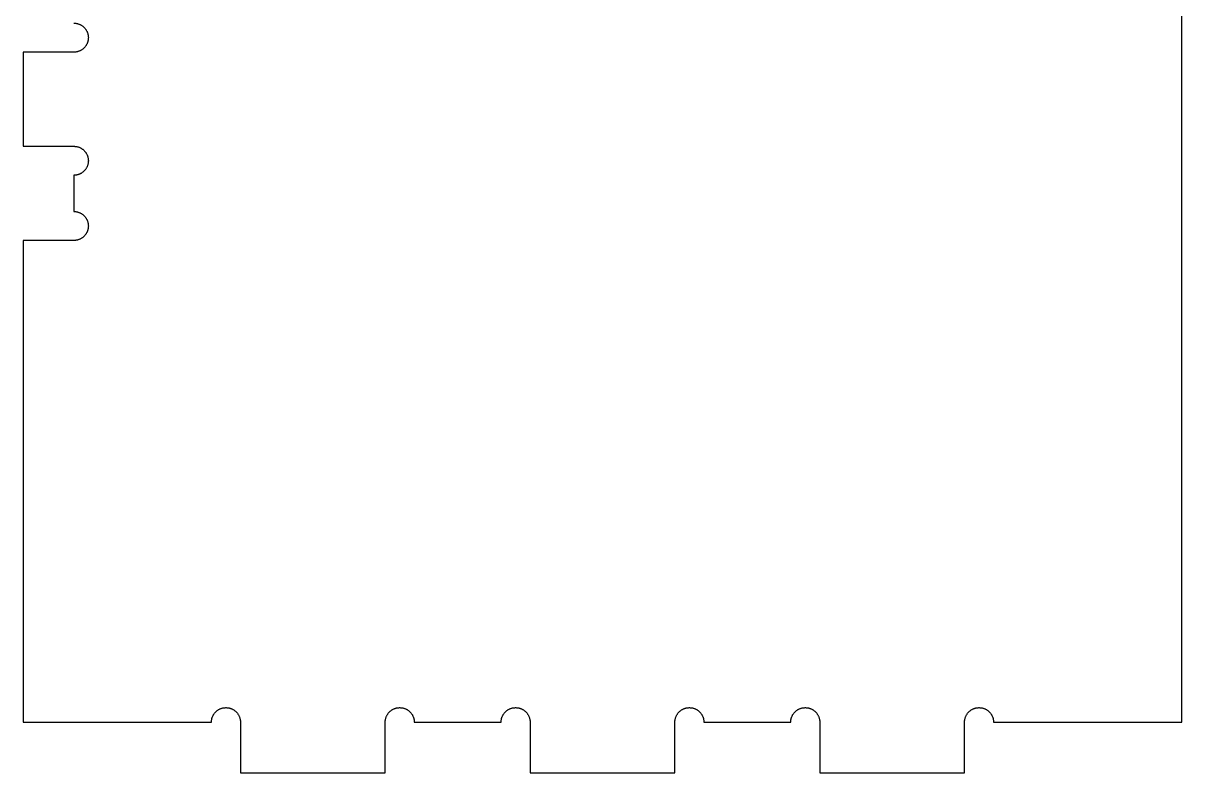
# Model space of a CAD drawing. Header units: millimetres. Extents: x 86 to 152, y 21 to 97.6.
# Drawn here: x 86 to 118, y 21 to 41.7 of the extents above; entities that cross this region are included whole.
import ezdxf

# ---------------------------------------------------------------- set-up
doc = ezdxf.new("R2010")
doc.units = ezdxf.units.MM
doc.layers.add('Default', color=18, linetype='Continuous', true_color=0x000000)

msp = doc.modelspace()

# ---------------------------------------------------------------- linework, layer by layer
at = {"layer": 'Default'}
for p, q in [((118, 22.4), (118, 61)), ((87.4, 41.7), (87.414, 41.7)), ((87.414, 41.7), (87.428, 41.699)), ((87.428, 41.699), (87.441, 41.698)), ((87.441, 41.698), (87.455, 41.696)), ((87.455, 41.696), (87.469, 41.694)), ((87.469, 41.694), (87.482, 41.691)), ((87.482, 41.691), (87.496, 41.688)), ((87.496, 41.688), (87.509, 41.685)), ((87.509, 41.685), (87.522, 41.681)), ((87.522, 41.681), (87.535, 41.676)), ((87.535, 41.676), (87.548, 41.672)), ((87.548, 41.672), (87.561, 41.666)), ((87.561, 41.666), (87.574, 41.66)), ((87.574, 41.66), (87.586, 41.654)), ((87.586, 41.654), (87.598, 41.648)), ((87.598, 41.648), (87.61, 41.641)), ((87.61, 41.641), (87.622, 41.633)), ((87.622, 41.633), (87.633, 41.625)), ((87.633, 41.625), (87.644, 41.617)), ((87.644, 41.617), (87.655, 41.608)), ((87.655, 41.608), (87.665, 41.599)), ((87.665, 41.599), (87.675, 41.59)), ((87.675, 41.59), (87.685, 41.58)), ((87.685, 41.58), (87.695, 41.57)), ((87.695, 41.57), (87.704, 41.56)), ((87.704, 41.56), (87.713, 41.549)), ((87.713, 41.549), (87.721, 41.538)), ((87.721, 41.538), (87.729, 41.527)), ((87.729, 41.527), (87.737, 41.516)), ((87.737, 41.516), (87.744, 41.504)), ((87.744, 41.504), (87.751, 41.492)), ((87.751, 41.492), (87.757, 41.48)), ((87.757, 41.48), (87.763, 41.467)), ((87.763, 41.467), (87.769, 41.455)), ((87.769, 41.455), (87.774, 41.442)), ((87.774, 41.442), (87.779, 41.429)), ((87.779, 41.429), (87.783, 41.416)), ((87.783, 41.416), (87.787, 41.402)), ((87.787, 41.402), (87.79, 41.389)), ((87.79, 41.389), (87.793, 41.375)), ((87.793, 41.375), (87.795, 41.362)), ((87.795, 41.362), (87.797, 41.348)), ((87.797, 41.348), (87.799, 41.334)), ((87.799, 41.334), (87.799, 41.321)), ((87.799, 41.321), (87.8, 41.307)), ((87.8, 41.293), (87.799, 41.279)), ((87.8, 41.307), (87.8, 41.293)), ((87.622, 40.967), (87.61, 40.959)), ((87.633, 40.975), (87.622, 40.967)), ((87.644, 40.983), (87.633, 40.975)), ((87.655, 40.992), (87.644, 40.983)), ((87.665, 41.001), (87.655, 40.992)), ((87.675, 41.01), (87.665, 41.001)), ((87.685, 41.02), (87.675, 41.01)), ((87.695, 41.03), (87.685, 41.02)), ((87.704, 41.04), (87.695, 41.03)), ((87.713, 41.051), (87.704, 41.04)), ((87.721, 41.062), (87.713, 41.051)), ((87.729, 41.073), (87.721, 41.062)), ((87.737, 41.084), (87.729, 41.073)), ((87.744, 41.096), (87.737, 41.084)), ((87.751, 41.108), (87.744, 41.096)), ((87.757, 41.12), (87.751, 41.108)), ((87.763, 41.133), (87.757, 41.12)), ((87.769, 41.145), (87.763, 41.133)), ((87.774, 41.158), (87.769, 41.145)), ((87.779, 41.171), (87.774, 41.158)), ((87.783, 41.184), (87.779, 41.171)), ((87.787, 41.198), (87.783, 41.184)), ((87.79, 41.211), (87.787, 41.198)), ((87.793, 41.225), (87.79, 41.211)), ((87.795, 41.238), (87.793, 41.225)), ((87.797, 41.252), (87.795, 41.238)), ((87.799, 41.266), (87.797, 41.252)), ((87.799, 41.279), (87.799, 41.266)), ((87.4, 40.9), (86, 40.9)), ((86, 40.9), (86, 38.3)), ((87.414, 40.9), (87.4, 40.9)), ((87.428, 40.901), (87.414, 40.9)), ((87.441, 40.902), (87.428, 40.901)), ((87.455, 40.904), (87.441, 40.902)), ((87.469, 40.906), (87.455, 40.904)), ((87.482, 40.909), (87.469, 40.906)), ((87.496, 40.912), (87.482, 40.909)), ((87.509, 40.915), (87.496, 40.912)), ((87.522, 40.919), (87.509, 40.915)), ((87.535, 40.924), (87.522, 40.919)), ((87.548, 40.928), (87.535, 40.924)), ((87.561, 40.934), (87.548, 40.928)), ((87.574, 40.94), (87.561, 40.934)), ((87.586, 40.946), (87.574, 40.94)), ((87.598, 40.952), (87.586, 40.946)), ((87.61, 40.959), (87.598, 40.952)), ((86, 38.3), (87.4, 38.3)), ((87.4, 38.3), (87.414, 38.3)), ((87.414, 38.3), (87.428, 38.299)), ((87.428, 38.299), (87.441, 38.298)), ((87.441, 38.298), (87.455, 38.296)), ((87.455, 38.296), (87.469, 38.294)), ((87.469, 38.294), (87.482, 38.291)), ((87.482, 38.291), (87.496, 38.288)), ((87.496, 38.288), (87.509, 38.285)), ((87.509, 38.285), (87.522, 38.281)), ((87.522, 38.281), (87.535, 38.276)), ((87.535, 38.276), (87.548, 38.272)), ((87.548, 38.272), (87.561, 38.266)), ((87.561, 38.266), (87.574, 38.26)), ((87.574, 38.26), (87.586, 38.254)), ((87.586, 38.254), (87.598, 38.248)), ((87.598, 38.248), (87.61, 38.241)), ((87.61, 38.241), (87.622, 38.233)), ((87.622, 38.233), (87.633, 38.225)), ((87.633, 38.225), (87.644, 38.217)), ((87.644, 38.217), (87.655, 38.208)), ((87.655, 38.208), (87.665, 38.199)), ((87.665, 38.199), (87.675, 38.19)), ((87.675, 38.19), (87.685, 38.18)), ((87.685, 38.18), (87.695, 38.17)), ((87.695, 38.17), (87.704, 38.16)), ((87.704, 38.16), (87.713, 38.149)), ((87.713, 38.149), (87.721, 38.138)), ((87.721, 38.138), (87.729, 38.127)), ((87.729, 38.127), (87.737, 38.116)), ((87.737, 38.116), (87.744, 38.104)), ((87.744, 38.104), (87.751, 38.092)), ((87.751, 38.092), (87.757, 38.08)), ((87.757, 38.08), (87.763, 38.067)), ((87.763, 38.067), (87.769, 38.055)), ((87.769, 38.055), (87.774, 38.042)), ((87.774, 38.042), (87.779, 38.029)), ((87.779, 37.771), (87.774, 37.758)), ((87.779, 38.029), (87.783, 38.016)), ((87.783, 37.784), (87.779, 37.771)), ((87.783, 38.016), (87.787, 38.002)), ((87.787, 37.798), (87.783, 37.784)), ((87.787, 38.002), (87.79, 37.989)), ((87.79, 37.811), (87.787, 37.798)), ((87.79, 37.989), (87.793, 37.975)), ((87.793, 37.825), (87.79, 37.811)), ((87.793, 37.975), (87.795, 37.962)), ((87.795, 37.838), (87.793, 37.825)), ((87.795, 37.962), (87.797, 37.948)), ((87.797, 37.852), (87.795, 37.838)), ((87.797, 37.948), (87.799, 37.934)), ((87.799, 37.866), (87.797, 37.852)), ((87.799, 37.934), (87.799, 37.921)), ((87.799, 37.921), (87.8, 37.907)), ((87.8, 37.893), (87.799, 37.879)), ((87.799, 37.879), (87.799, 37.866)), ((87.8, 37.907), (87.8, 37.893)), ((87.414, 37.5), (87.4, 37.5)), ((87.4, 37.5), (87.4, 36.5)), ((87.428, 37.501), (87.414, 37.5)), ((87.441, 37.502), (87.428, 37.501)), ((87.455, 37.504), (87.441, 37.502)), ((87.469, 37.506), (87.455, 37.504)), ((87.482, 37.509), (87.469, 37.506)), ((87.496, 37.512), (87.482, 37.509)), ((87.509, 37.515), (87.496, 37.512)), ((87.522, 37.519), (87.509, 37.515)), ((87.535, 37.524), (87.522, 37.519)), ((87.548, 37.528), (87.535, 37.524)), ((87.561, 37.534), (87.548, 37.528)), ((87.574, 37.54), (87.561, 37.534)), ((87.586, 37.546), (87.574, 37.54)), ((87.598, 37.552), (87.586, 37.546)), ((87.61, 37.559), (87.598, 37.552)), ((87.622, 37.567), (87.61, 37.559)), ((87.633, 37.575), (87.622, 37.567)), ((87.644, 37.583), (87.633, 37.575)), ((87.655, 37.592), (87.644, 37.583)), ((87.665, 37.601), (87.655, 37.592)), ((87.675, 37.61), (87.665, 37.601)), ((87.685, 37.62), (87.675, 37.61)), ((87.695, 37.63), (87.685, 37.62)), ((87.704, 37.64), (87.695, 37.63)), ((87.713, 37.651), (87.704, 37.64)), ((87.721, 37.662), (87.713, 37.651)), ((87.729, 37.673), (87.721, 37.662)), ((87.737, 37.684), (87.729, 37.673)), ((87.744, 37.696), (87.737, 37.684)), ((87.751, 37.708), (87.744, 37.696)), ((87.757, 37.72), (87.751, 37.708)), ((87.763, 37.733), (87.757, 37.72)), ((87.769, 37.745), (87.763, 37.733)), ((87.774, 37.758), (87.769, 37.745)), ((87.4, 36.5), (87.414, 36.5)), ((87.414, 36.5), (87.428, 36.499)), ((87.428, 36.499), (87.441, 36.498)), ((87.441, 36.498), (87.455, 36.496)), ((87.455, 36.496), (87.469, 36.494)), ((87.469, 36.494), (87.482, 36.491)), ((87.482, 36.491), (87.496, 36.488)), ((87.496, 36.488), (87.509, 36.485)), ((87.509, 36.485), (87.522, 36.481)), ((87.522, 36.481), (87.535, 36.476)), ((87.535, 36.476), (87.548, 36.472)), ((87.548, 36.472), (87.561, 36.466)), ((87.561, 36.466), (87.574, 36.46)), ((87.574, 36.46), (87.586, 36.454)), ((87.586, 36.454), (87.598, 36.448)), ((87.598, 36.448), (87.61, 36.441)), ((87.61, 36.441), (87.622, 36.433)), ((87.622, 36.433), (87.633, 36.425)), ((87.633, 36.425), (87.644, 36.417)), ((87.644, 36.417), (87.655, 36.408)), ((87.655, 36.408), (87.665, 36.399)), ((87.665, 36.399), (87.675, 36.39)), ((87.675, 36.39), (87.685, 36.38)), ((87.685, 36.38), (87.695, 36.37)), ((87.695, 36.37), (87.704, 36.36)), ((87.704, 36.36), (87.713, 36.349)), ((87.713, 36.349), (87.721, 36.338)), ((87.721, 36.338), (87.729, 36.327)), ((87.729, 36.327), (87.737, 36.316)), ((87.737, 36.316), (87.744, 36.304)), ((87.744, 36.304), (87.751, 36.292)), ((87.751, 36.292), (87.757, 36.28)), ((87.757, 36.28), (87.763, 36.267)), ((87.763, 36.267), (87.769, 36.255)), ((87.769, 36.255), (87.774, 36.242)), ((87.774, 36.242), (87.779, 36.229)), ((87.779, 36.229), (87.783, 36.216)), ((87.783, 36.216), (87.787, 36.202)), ((87.787, 36.202), (87.79, 36.189)), ((87.79, 36.189), (87.793, 36.175)), ((87.793, 36.175), (87.795, 36.162)), ((87.795, 36.162), (87.797, 36.148)), ((87.713, 35.851), (87.704, 35.84)), ((87.721, 35.862), (87.713, 35.851)), ((87.729, 35.873), (87.721, 35.862)), ((87.737, 35.884), (87.729, 35.873)), ((87.744, 35.896), (87.737, 35.884)), ((87.751, 35.908), (87.744, 35.896)), ((87.757, 35.92), (87.751, 35.908)), ((87.763, 35.933), (87.757, 35.92)), ((87.769, 35.945), (87.763, 35.933)), ((87.774, 35.958), (87.769, 35.945)), ((87.779, 35.971), (87.774, 35.958)), ((87.783, 35.984), (87.779, 35.971)), ((87.787, 35.998), (87.783, 35.984)), ((87.79, 36.011), (87.787, 35.998)), ((87.793, 36.025), (87.79, 36.011)), ((87.795, 36.038), (87.793, 36.025)), ((87.797, 36.052), (87.795, 36.038)), ((87.797, 36.148), (87.799, 36.134)), ((87.799, 36.066), (87.797, 36.052)), ((87.799, 36.134), (87.799, 36.121)), ((87.799, 36.121), (87.8, 36.107)), ((87.8, 36.093), (87.799, 36.079)), ((87.799, 36.079), (87.799, 36.066)), ((87.8, 36.107), (87.8, 36.093)), ((87.4, 35.7), (86, 35.7)), ((86, 35.7), (86, 22.4)), ((87.414, 35.7), (87.4, 35.7)), ((87.428, 35.701), (87.414, 35.7)), ((87.441, 35.702), (87.428, 35.701)), ((87.455, 35.704), (87.441, 35.702)), ((87.469, 35.706), (87.455, 35.704)), ((87.482, 35.709), (87.469, 35.706)), ((87.496, 35.712), (87.482, 35.709)), ((87.509, 35.715), (87.496, 35.712)), ((87.522, 35.719), (87.509, 35.715)), ((87.535, 35.724), (87.522, 35.719)), ((87.548, 35.728), (87.535, 35.724)), ((87.561, 35.734), (87.548, 35.728)), ((87.574, 35.74), (87.561, 35.734)), ((87.586, 35.746), (87.574, 35.74)), ((87.598, 35.752), (87.586, 35.746)), ((87.61, 35.759), (87.598, 35.752)), ((87.622, 35.767), (87.61, 35.759)), ((87.633, 35.775), (87.622, 35.767)), ((87.644, 35.783), (87.633, 35.775)), ((87.655, 35.792), (87.644, 35.783)), ((87.665, 35.801), (87.655, 35.792)), ((87.675, 35.81), (87.665, 35.801)), ((87.685, 35.82), (87.675, 35.81)), ((87.695, 35.83), (87.685, 35.82)), ((87.704, 35.84), (87.695, 35.83)), ((91.351, 22.713), (91.362, 22.721)), ((91.362, 22.721), (91.373, 22.729)), ((91.373, 22.729), (91.384, 22.737)), ((91.384, 22.737), (91.396, 22.744)), ((91.396, 22.744), (91.408, 22.751)), ((91.408, 22.751), (91.42, 22.757)), ((91.42, 22.757), (91.433, 22.763)), ((91.433, 22.763), (91.445, 22.769)), ((91.445, 22.769), (91.458, 22.774)), ((91.458, 22.774), (91.471, 22.779)), ((91.471, 22.779), (91.484, 22.783)), ((91.484, 22.783), (91.498, 22.787)), ((91.498, 22.787), (91.511, 22.79)), ((91.511, 22.79), (91.525, 22.793)), ((91.525, 22.793), (91.538, 22.795)), ((91.538, 22.795), (91.552, 22.797)), ((91.552, 22.797), (91.566, 22.799)), ((91.566, 22.799), (91.579, 22.799)), ((91.579, 22.799), (91.593, 22.8)), ((91.593, 22.8), (91.607, 22.8)), ((91.607, 22.8), (91.621, 22.799)), ((91.621, 22.799), (91.634, 22.799)), ((91.634, 22.799), (91.648, 22.797)), ((91.648, 22.797), (91.662, 22.795)), ((91.662, 22.795), (91.675, 22.793)), ((91.675, 22.793), (91.689, 22.79)), ((91.689, 22.79), (91.702, 22.787)), ((91.702, 22.787), (91.716, 22.783)), ((91.716, 22.783), (91.729, 22.779)), ((91.729, 22.779), (91.742, 22.774)), ((91.742, 22.774), (91.755, 22.769)), ((91.755, 22.769), (91.767, 22.763)), ((91.767, 22.763), (91.78, 22.757)), ((91.78, 22.757), (91.792, 22.751)), ((91.792, 22.751), (91.804, 22.744)), ((91.804, 22.744), (91.816, 22.737)), ((91.816, 22.737), (91.827, 22.729)), ((91.827, 22.729), (91.838, 22.721)), ((91.838, 22.721), (91.849, 22.713)), ((96.151, 22.713), (96.162, 22.721)), ((96.162, 22.721), (96.173, 22.729)), ((96.173, 22.729), (96.184, 22.737)), ((96.184, 22.737), (96.196, 22.744)), ((96.196, 22.744), (96.208, 22.751)), ((96.208, 22.751), (96.22, 22.757)), ((96.22, 22.757), (96.233, 22.763)), ((96.233, 22.763), (96.245, 22.769)), ((96.245, 22.769), (96.258, 22.774)), ((96.258, 22.774), (96.271, 22.779)), ((96.271, 22.779), (96.284, 22.783)), ((96.284, 22.783), (96.298, 22.787)), ((96.298, 22.787), (96.311, 22.79)), ((96.311, 22.79), (96.325, 22.793)), ((96.325, 22.793), (96.338, 22.795)), ((96.338, 22.795), (96.352, 22.797)), ((96.352, 22.797), (96.366, 22.799)), ((96.366, 22.799), (96.379, 22.799)), ((96.379, 22.799), (96.393, 22.8)), ((96.393, 22.8), (96.407, 22.8)), ((96.407, 22.8), (96.421, 22.799)), ((96.421, 22.799), (96.434, 22.799)), ((96.434, 22.799), (96.448, 22.797)), ((96.448, 22.797), (96.462, 22.795)), ((96.462, 22.795), (96.475, 22.793)), ((96.475, 22.793), (96.489, 22.79)), ((96.489, 22.79), (96.502, 22.787)), ((96.502, 22.787), (96.516, 22.783)), ((96.516, 22.783), (96.529, 22.779)), ((96.529, 22.779), (96.542, 22.774)), ((96.542, 22.774), (96.555, 22.769)), ((96.555, 22.769), (96.567, 22.763)), ((96.567, 22.763), (96.58, 22.757)), ((96.58, 22.757), (96.592, 22.751)), ((96.592, 22.751), (96.604, 22.744)), ((96.604, 22.744), (96.616, 22.737)), ((96.616, 22.737), (96.627, 22.729)), ((96.627, 22.729), (96.638, 22.721)), ((96.638, 22.721), (96.649, 22.713)), ((99.351, 22.713), (99.362, 22.721)), ((99.362, 22.721), (99.373, 22.729)), ((99.373, 22.729), (99.384, 22.737)), ((99.384, 22.737), (99.396, 22.744)), ((99.396, 22.744), (99.408, 22.751)), ((99.408, 22.751), (99.42, 22.757)), ((99.42, 22.757), (99.433, 22.763)), ((99.433, 22.763), (99.445, 22.769)), ((99.445, 22.769), (99.458, 22.774)), ((99.458, 22.774), (99.471, 22.779)), ((99.471, 22.779), (99.484, 22.783)), ((99.484, 22.783), (99.498, 22.787)), ((99.498, 22.787), (99.511, 22.79)), ((99.511, 22.79), (99.525, 22.793)), ((99.525, 22.793), (99.538, 22.795)), ((99.538, 22.795), (99.552, 22.797)), ((99.552, 22.797), (99.566, 22.799)), ((99.566, 22.799), (99.579, 22.799)), ((99.579, 22.799), (99.593, 22.8)), ((99.593, 22.8), (99.607, 22.8)), ((99.607, 22.8), (99.621, 22.799)), ((99.621, 22.799), (99.634, 22.799)), ((99.634, 22.799), (99.648, 22.797)), ((99.648, 22.797), (99.662, 22.795)), ((99.662, 22.795), (99.675, 22.793)), ((99.675, 22.793), (99.689, 22.79)), ((99.689, 22.79), (99.702, 22.787)), ((99.702, 22.787), (99.716, 22.783)), ((99.716, 22.783), (99.729, 22.779)), ((99.729, 22.779), (99.742, 22.774)), ((99.742, 22.774), (99.755, 22.769)), ((99.755, 22.769), (99.767, 22.763)), ((99.767, 22.763), (99.78, 22.757)), ((99.78, 22.757), (99.792, 22.751)), ((99.792, 22.751), (99.804, 22.744)), ((99.804, 22.744), (99.816, 22.737)), ((99.816, 22.737), (99.827, 22.729)), ((99.827, 22.729), (99.838, 22.721)), ((99.838, 22.721), (99.849, 22.713)), ((104.151, 22.713), (104.162, 22.721)), ((104.162, 22.721), (104.173, 22.729)), ((104.173, 22.729), (104.184, 22.737)), ((104.184, 22.737), (104.196, 22.744)), ((104.196, 22.744), (104.208, 22.751)), ((104.208, 22.751), (104.22, 22.757)), ((104.22, 22.757), (104.233, 22.763)), ((104.233, 22.763), (104.245, 22.769)), ((104.245, 22.769), (104.258, 22.774)), ((104.258, 22.774), (104.271, 22.779)), ((104.271, 22.779), (104.284, 22.783)), ((104.284, 22.783), (104.298, 22.787)), ((104.298, 22.787), (104.311, 22.79)), ((104.311, 22.79), (104.325, 22.793)), ((104.325, 22.793), (104.338, 22.795)), ((104.338, 22.795), (104.352, 22.797)), ((104.352, 22.797), (104.366, 22.799)), ((104.366, 22.799), (104.379, 22.799)), ((104.379, 22.799), (104.393, 22.8)), ((104.393, 22.8), (104.407, 22.8)), ((104.407, 22.8), (104.421, 22.799)), ((104.421, 22.799), (104.434, 22.799)), ((104.434, 22.799), (104.448, 22.797)), ((104.448, 22.797), (104.462, 22.795)), ((104.462, 22.795), (104.475, 22.793)), ((104.475, 22.793), (104.489, 22.79)), ((104.489, 22.79), (104.502, 22.787)), ((104.502, 22.787), (104.516, 22.783)), ((104.516, 22.783), (104.529, 22.779)), ((104.529, 22.779), (104.542, 22.774)), ((104.542, 22.774), (104.555, 22.769)), ((104.555, 22.769), (104.567, 22.763)), ((104.567, 22.763), (104.58, 22.757)), ((104.58, 22.757), (104.592, 22.751)), ((104.592, 22.751), (104.604, 22.744)), ((104.604, 22.744), (104.616, 22.737)), ((104.616, 22.737), (104.627, 22.729)), ((104.627, 22.729), (104.638, 22.721)), ((104.638, 22.721), (104.649, 22.713)), ((107.351, 22.713), (107.362, 22.721)), ((107.362, 22.721), (107.373, 22.729)), ((107.373, 22.729), (107.384, 22.737)), ((107.384, 22.737), (107.396, 22.744)), ((107.396, 22.744), (107.408, 22.751)), ((107.408, 22.751), (107.42, 22.757)), ((107.42, 22.757), (107.433, 22.763)), ((107.433, 22.763), (107.445, 22.769)), ((107.445, 22.769), (107.458, 22.774)), ((107.458, 22.774), (107.471, 22.779)), ((107.471, 22.779), (107.484, 22.783)), ((107.484, 22.783), (107.498, 22.787)), ((107.498, 22.787), (107.511, 22.79)), ((107.511, 22.79), (107.525, 22.793)), ((107.525, 22.793), (107.538, 22.795)), ((107.538, 22.795), (107.552, 22.797)), ((107.552, 22.797), (107.566, 22.799)), ((107.566, 22.799), (107.579, 22.799)), ((107.579, 22.799), (107.593, 22.8)), ((107.593, 22.8), (107.607, 22.8)), ((107.607, 22.8), (107.621, 22.799)), ((107.621, 22.799), (107.634, 22.799)), ((107.634, 22.799), (107.648, 22.797)), ((107.648, 22.797), (107.662, 22.795)), ((107.662, 22.795), (107.675, 22.793)), ((107.675, 22.793), (107.689, 22.79)), ((107.689, 22.79), (107.702, 22.787)), ((107.702, 22.787), (107.716, 22.783)), ((107.716, 22.783), (107.729, 22.779)), ((107.729, 22.779), (107.742, 22.774)), ((107.742, 22.774), (107.755, 22.769)), ((107.755, 22.769), (107.767, 22.763)), ((107.767, 22.763), (107.78, 22.757)), ((107.78, 22.757), (107.792, 22.751)), ((107.792, 22.751), (107.804, 22.744)), ((107.804, 22.744), (107.816, 22.737)), ((107.816, 22.737), (107.827, 22.729)), ((107.827, 22.729), (107.838, 22.721)), ((107.838, 22.721), (107.849, 22.713)), ((112.151, 22.713), (112.162, 22.721)), ((112.162, 22.721), (112.173, 22.729)), ((112.173, 22.729), (112.184, 22.737)), ((112.184, 22.737), (112.196, 22.744)), ((112.196, 22.744), (112.208, 22.751)), ((112.208, 22.751), (112.22, 22.757)), ((112.22, 22.757), (112.233, 22.763)), ((112.233, 22.763), (112.245, 22.769)), ((112.245, 22.769), (112.258, 22.774)), ((112.258, 22.774), (112.271, 22.779)), ((112.271, 22.779), (112.284, 22.783)), ((112.284, 22.783), (112.298, 22.787)), ((112.298, 22.787), (112.311, 22.79)), ((112.311, 22.79), (112.325, 22.793)), ((112.325, 22.793), (112.338, 22.795)), ((112.338, 22.795), (112.352, 22.797)), ((112.352, 22.797), (112.366, 22.799)), ((112.366, 22.799), (112.379, 22.799)), ((112.379, 22.799), (112.393, 22.8)), ((112.393, 22.8), (112.407, 22.8)), ((112.407, 22.8), (112.421, 22.799)), ((112.421, 22.799), (112.434, 22.799)), ((112.434, 22.799), (112.448, 22.797)), ((112.448, 22.797), (112.462, 22.795)), ((112.462, 22.795), (112.475, 22.793)), ((112.475, 22.793), (112.489, 22.79)), ((112.489, 22.79), (112.502, 22.787)), ((112.502, 22.787), (112.516, 22.783)), ((112.516, 22.783), (112.529, 22.779)), ((112.529, 22.779), (112.542, 22.774)), ((112.542, 22.774), (112.555, 22.769)), ((112.555, 22.769), (112.567, 22.763)), ((112.567, 22.763), (112.58, 22.757)), ((112.58, 22.757), (112.592, 22.751)), ((112.592, 22.751), (112.604, 22.744)), ((112.604, 22.744), (112.616, 22.737)), ((112.616, 22.737), (112.627, 22.729)), ((112.627, 22.729), (112.638, 22.721)), ((112.638, 22.721), (112.649, 22.713)), ((91.2, 22.414), (91.201, 22.428)), ((91.2, 22.4), (91.2, 22.414)), ((91.201, 22.428), (91.202, 22.441)), ((91.202, 22.441), (91.204, 22.455)), ((91.204, 22.455), (91.206, 22.469)), ((91.206, 22.469), (91.209, 22.482)), ((91.209, 22.482), (91.212, 22.496)), ((91.212, 22.496), (91.215, 22.509)), ((91.215, 22.509), (91.219, 22.522)), ((91.219, 22.522), (91.224, 22.535)), ((91.224, 22.535), (91.228, 22.548)), ((91.228, 22.548), (91.234, 22.561)), ((91.234, 22.561), (91.24, 22.574)), ((91.24, 22.574), (91.246, 22.586)), ((91.246, 22.586), (91.252, 22.598)), ((91.252, 22.598), (91.259, 22.61)), ((91.259, 22.61), (91.267, 22.622)), ((91.267, 22.622), (91.275, 22.633)), ((91.275, 22.633), (91.283, 22.644)), ((91.283, 22.644), (91.292, 22.655)), ((91.292, 22.655), (91.301, 22.665)), ((91.301, 22.665), (91.31, 22.675)), ((91.31, 22.675), (91.32, 22.685)), ((91.32, 22.685), (91.33, 22.695)), ((91.33, 22.695), (91.34, 22.704)), ((91.34, 22.704), (91.351, 22.713)), ((91.849, 22.713), (91.86, 22.704)), ((91.86, 22.704), (91.87, 22.695)), ((91.87, 22.695), (91.88, 22.685)), ((91.88, 22.685), (91.89, 22.675)), ((91.89, 22.675), (91.899, 22.665)), ((91.899, 22.665), (91.908, 22.655)), ((91.908, 22.655), (91.917, 22.644)), ((91.917, 22.644), (91.925, 22.633)), ((91.925, 22.633), (91.933, 22.622)), ((91.933, 22.622), (91.941, 22.61)), ((91.941, 22.61), (91.948, 22.598)), ((91.948, 22.598), (91.954, 22.586)), ((91.954, 22.586), (91.96, 22.574)), ((91.96, 22.574), (91.966, 22.561)), ((91.966, 22.561), (91.972, 22.548)), ((91.972, 22.548), (91.976, 22.535)), ((91.976, 22.535), (91.981, 22.522)), ((91.981, 22.522), (91.985, 22.509)), ((91.985, 22.509), (91.988, 22.496)), ((91.988, 22.496), (91.991, 22.482)), ((91.991, 22.482), (91.994, 22.469)), ((91.994, 22.469), (91.996, 22.455)), ((91.996, 22.455), (91.998, 22.441)), ((91.998, 22.441), (91.999, 22.428)), ((91.999, 22.428), (92, 22.414)), ((92, 22.414), (92, 22.4)), ((96, 22.414), (96.001, 22.428)), ((96, 22.4), (96, 22.414)), ((96.001, 22.428), (96.002, 22.441)), ((96.002, 22.441), (96.004, 22.455)), ((96.004, 22.455), (96.006, 22.469)), ((96.006, 22.469), (96.009, 22.482)), ((96.009, 22.482), (96.012, 22.496)), ((96.012, 22.496), (96.015, 22.509)), ((96.015, 22.509), (96.019, 22.522)), ((96.019, 22.522), (96.024, 22.535)), ((96.024, 22.535), (96.028, 22.548)), ((96.028, 22.548), (96.034, 22.561)), ((96.034, 22.561), (96.04, 22.574)), ((96.04, 22.574), (96.046, 22.586)), ((96.046, 22.586), (96.052, 22.598)), ((96.052, 22.598), (96.059, 22.61)), ((96.059, 22.61), (96.067, 22.622)), ((96.067, 22.622), (96.075, 22.633)), ((96.075, 22.633), (96.083, 22.644)), ((96.083, 22.644), (96.092, 22.655)), ((96.092, 22.655), (96.101, 22.665)), ((96.101, 22.665), (96.11, 22.675)), ((96.11, 22.675), (96.12, 22.685)), ((96.12, 22.685), (96.13, 22.695)), ((96.13, 22.695), (96.14, 22.704)), ((96.14, 22.704), (96.151, 22.713)), ((96.649, 22.713), (96.66, 22.704)), ((96.66, 22.704), (96.67, 22.695)), ((96.67, 22.695), (96.68, 22.685)), ((96.68, 22.685), (96.69, 22.675)), ((96.69, 22.675), (96.699, 22.665)), ((96.699, 22.665), (96.708, 22.655)), ((96.708, 22.655), (96.717, 22.644)), ((96.717, 22.644), (96.725, 22.633)), ((96.725, 22.633), (96.733, 22.622)), ((96.733, 22.622), (96.741, 22.61)), ((96.741, 22.61), (96.748, 22.598)), ((96.748, 22.598), (96.754, 22.586)), ((96.754, 22.586), (96.76, 22.574)), ((96.76, 22.574), (96.766, 22.561)), ((96.766, 22.561), (96.772, 22.548)), ((96.772, 22.548), (96.776, 22.535)), ((96.776, 22.535), (96.781, 22.522)), ((96.781, 22.522), (96.785, 22.509)), ((96.785, 22.509), (96.788, 22.496)), ((96.788, 22.496), (96.791, 22.482)), ((96.791, 22.482), (96.794, 22.469)), ((96.794, 22.469), (96.796, 22.455)), ((96.796, 22.455), (96.798, 22.441)), ((96.798, 22.441), (96.799, 22.428)), ((96.799, 22.428), (96.8, 22.414)), ((96.8, 22.414), (96.8, 22.4)), ((99.2, 22.414), (99.201, 22.428)), ((99.2, 22.4), (99.2, 22.414)), ((99.201, 22.428), (99.202, 22.441)), ((99.202, 22.441), (99.204, 22.455)), ((99.204, 22.455), (99.206, 22.469)), ((99.206, 22.469), (99.209, 22.482)), ((99.209, 22.482), (99.212, 22.496)), ((99.212, 22.496), (99.215, 22.509)), ((99.215, 22.509), (99.219, 22.522)), ((99.219, 22.522), (99.224, 22.535)), ((99.224, 22.535), (99.228, 22.548)), ((99.228, 22.548), (99.234, 22.561)), ((99.234, 22.561), (99.24, 22.574)), ((99.24, 22.574), (99.246, 22.586)), ((99.246, 22.586), (99.252, 22.598)), ((99.252, 22.598), (99.259, 22.61)), ((99.259, 22.61), (99.267, 22.622)), ((99.267, 22.622), (99.275, 22.633)), ((99.275, 22.633), (99.283, 22.644)), ((99.283, 22.644), (99.292, 22.655)), ((99.292, 22.655), (99.301, 22.665)), ((99.301, 22.665), (99.31, 22.675)), ((99.31, 22.675), (99.32, 22.685)), ((99.32, 22.685), (99.33, 22.695)), ((99.33, 22.695), (99.34, 22.704)), ((99.34, 22.704), (99.351, 22.713)), ((99.849, 22.713), (99.86, 22.704)), ((99.86, 22.704), (99.87, 22.695)), ((99.87, 22.695), (99.88, 22.685)), ((99.88, 22.685), (99.89, 22.675)), ((99.89, 22.675), (99.899, 22.665)), ((99.899, 22.665), (99.908, 22.655)), ((99.908, 22.655), (99.917, 22.644)), ((99.917, 22.644), (99.925, 22.633)), ((99.925, 22.633), (99.933, 22.622)), ((99.933, 22.622), (99.941, 22.61)), ((99.941, 22.61), (99.948, 22.598)), ((99.948, 22.598), (99.954, 22.586)), ((99.954, 22.586), (99.96, 22.574)), ((99.96, 22.574), (99.966, 22.561)), ((99.966, 22.561), (99.972, 22.548)), ((99.972, 22.548), (99.976, 22.535)), ((99.976, 22.535), (99.981, 22.522)), ((99.981, 22.522), (99.985, 22.509)), ((99.985, 22.509), (99.988, 22.496)), ((99.988, 22.496), (99.991, 22.482)), ((99.991, 22.482), (99.994, 22.469)), ((99.994, 22.469), (99.996, 22.455)), ((99.996, 22.455), (99.998, 22.441)), ((99.998, 22.441), (99.999, 22.428)), ((99.999, 22.428), (100, 22.414)), ((100, 22.414), (100, 22.4)), ((104, 22.414), (104.001, 22.428)), ((104, 22.4), (104, 22.414)), ((104.001, 22.428), (104.002, 22.441)), ((104.002, 22.441), (104.004, 22.455)), ((104.004, 22.455), (104.006, 22.469)), ((104.006, 22.469), (104.009, 22.482)), ((104.009, 22.482), (104.012, 22.496)), ((104.012, 22.496), (104.015, 22.509)), ((104.015, 22.509), (104.019, 22.522)), ((104.019, 22.522), (104.024, 22.535)), ((104.024, 22.535), (104.028, 22.548)), ((104.028, 22.548), (104.034, 22.561)), ((104.034, 22.561), (104.04, 22.574)), ((104.04, 22.574), (104.046, 22.586)), ((104.046, 22.586), (104.052, 22.598)), ((104.052, 22.598), (104.059, 22.61)), ((104.059, 22.61), (104.067, 22.622)), ((104.067, 22.622), (104.075, 22.633)), ((104.075, 22.633), (104.083, 22.644)), ((104.083, 22.644), (104.092, 22.655)), ((104.092, 22.655), (104.101, 22.665)), ((104.101, 22.665), (104.11, 22.675)), ((104.11, 22.675), (104.12, 22.685)), ((104.12, 22.685), (104.13, 22.695)), ((104.13, 22.695), (104.14, 22.704)), ((104.14, 22.704), (104.151, 22.713)), ((104.649, 22.713), (104.66, 22.704)), ((104.66, 22.704), (104.67, 22.695)), ((104.67, 22.695), (104.68, 22.685)), ((104.68, 22.685), (104.69, 22.675)), ((104.69, 22.675), (104.699, 22.665)), ((104.699, 22.665), (104.708, 22.655)), ((104.708, 22.655), (104.717, 22.644)), ((104.717, 22.644), (104.725, 22.633)), ((104.725, 22.633), (104.733, 22.622)), ((104.733, 22.622), (104.741, 22.61)), ((104.741, 22.61), (104.748, 22.598)), ((104.748, 22.598), (104.754, 22.586)), ((104.754, 22.586), (104.76, 22.574)), ((104.76, 22.574), (104.766, 22.561)), ((104.766, 22.561), (104.772, 22.548)), ((104.772, 22.548), (104.776, 22.535)), ((104.776, 22.535), (104.781, 22.522)), ((104.781, 22.522), (104.785, 22.509)), ((104.785, 22.509), (104.788, 22.496)), ((104.788, 22.496), (104.791, 22.482)), ((104.791, 22.482), (104.794, 22.469)), ((104.794, 22.469), (104.796, 22.455)), ((104.796, 22.455), (104.798, 22.441)), ((104.798, 22.441), (104.799, 22.428)), ((104.799, 22.428), (104.8, 22.414)), ((104.8, 22.414), (104.8, 22.4)), ((107.2, 22.414), (107.201, 22.428)), ((107.2, 22.4), (107.2, 22.414)), ((107.201, 22.428), (107.202, 22.441)), ((107.202, 22.441), (107.204, 22.455)), ((107.204, 22.455), (107.206, 22.469)), ((107.206, 22.469), (107.209, 22.482)), ((107.209, 22.482), (107.212, 22.496)), ((107.212, 22.496), (107.215, 22.509)), ((107.215, 22.509), (107.219, 22.522)), ((107.219, 22.522), (107.224, 22.535)), ((107.224, 22.535), (107.228, 22.548)), ((107.228, 22.548), (107.234, 22.561)), ((107.234, 22.561), (107.24, 22.574)), ((107.24, 22.574), (107.246, 22.586)), ((107.246, 22.586), (107.252, 22.598)), ((107.252, 22.598), (107.259, 22.61)), ((107.259, 22.61), (107.267, 22.622)), ((107.267, 22.622), (107.275, 22.633)), ((107.275, 22.633), (107.283, 22.644)), ((107.283, 22.644), (107.292, 22.655)), ((107.292, 22.655), (107.301, 22.665)), ((107.301, 22.665), (107.31, 22.675)), ((107.31, 22.675), (107.32, 22.685)), ((107.32, 22.685), (107.33, 22.695)), ((107.33, 22.695), (107.34, 22.704)), ((107.34, 22.704), (107.351, 22.713)), ((107.849, 22.713), (107.86, 22.704)), ((107.86, 22.704), (107.87, 22.695)), ((107.87, 22.695), (107.88, 22.685)), ((107.88, 22.685), (107.89, 22.675)), ((107.89, 22.675), (107.899, 22.665)), ((107.899, 22.665), (107.908, 22.655)), ((107.908, 22.655), (107.917, 22.644)), ((107.917, 22.644), (107.925, 22.633)), ((107.925, 22.633), (107.933, 22.622)), ((107.933, 22.622), (107.941, 22.61)), ((107.941, 22.61), (107.948, 22.598)), ((107.948, 22.598), (107.954, 22.586)), ((107.954, 22.586), (107.96, 22.574)), ((107.96, 22.574), (107.966, 22.561)), ((107.966, 22.561), (107.972, 22.548)), ((107.972, 22.548), (107.976, 22.535)), ((107.976, 22.535), (107.981, 22.522)), ((107.981, 22.522), (107.985, 22.509)), ((107.985, 22.509), (107.988, 22.496)), ((107.988, 22.496), (107.991, 22.482)), ((107.991, 22.482), (107.994, 22.469)), ((107.994, 22.469), (107.996, 22.455)), ((107.996, 22.455), (107.998, 22.441)), ((107.998, 22.441), (107.999, 22.428)), ((107.999, 22.428), (108, 22.414)), ((108, 22.414), (108, 22.4)), ((112, 22.414), (112.001, 22.428)), ((112, 22.4), (112, 22.414)), ((112.001, 22.428), (112.002, 22.441)), ((112.002, 22.441), (112.004, 22.455)), ((112.004, 22.455), (112.006, 22.469)), ((112.006, 22.469), (112.009, 22.482)), ((112.009, 22.482), (112.012, 22.496)), ((112.012, 22.496), (112.015, 22.509)), ((112.015, 22.509), (112.019, 22.522)), ((112.019, 22.522), (112.024, 22.535)), ((112.024, 22.535), (112.028, 22.548)), ((112.028, 22.548), (112.034, 22.561)), ((112.034, 22.561), (112.04, 22.574)), ((112.04, 22.574), (112.046, 22.586)), ((112.046, 22.586), (112.052, 22.598)), ((112.052, 22.598), (112.059, 22.61)), ((112.059, 22.61), (112.067, 22.622)), ((112.067, 22.622), (112.075, 22.633)), ((112.075, 22.633), (112.083, 22.644)), ((112.083, 22.644), (112.092, 22.655)), ((112.092, 22.655), (112.101, 22.665)), ((112.101, 22.665), (112.11, 22.675)), ((112.11, 22.675), (112.12, 22.685)), ((112.12, 22.685), (112.13, 22.695)), ((112.13, 22.695), (112.14, 22.704)), ((112.14, 22.704), (112.151, 22.713)), ((112.649, 22.713), (112.66, 22.704)), ((112.66, 22.704), (112.67, 22.695)), ((112.67, 22.695), (112.68, 22.685)), ((112.68, 22.685), (112.69, 22.675)), ((112.69, 22.675), (112.699, 22.665)), ((112.699, 22.665), (112.708, 22.655)), ((112.708, 22.655), (112.717, 22.644)), ((112.717, 22.644), (112.725, 22.633)), ((112.725, 22.633), (112.733, 22.622)), ((112.733, 22.622), (112.741, 22.61)), ((112.741, 22.61), (112.748, 22.598)), ((112.748, 22.598), (112.754, 22.586)), ((112.754, 22.586), (112.76, 22.574)), ((112.76, 22.574), (112.766, 22.561)), ((112.766, 22.561), (112.772, 22.548)), ((112.772, 22.548), (112.776, 22.535)), ((112.776, 22.535), (112.781, 22.522)), ((112.781, 22.522), (112.785, 22.509)), ((112.785, 22.509), (112.788, 22.496)), ((112.788, 22.496), (112.791, 22.482)), ((112.791, 22.482), (112.794, 22.469)), ((112.794, 22.469), (112.796, 22.455)), ((112.796, 22.455), (112.798, 22.441)), ((112.798, 22.441), (112.799, 22.428)), ((112.799, 22.428), (112.8, 22.414)), ((112.8, 22.414), (112.8, 22.4)), ((86, 22.4), (91.2, 22.4)), ((92, 22.4), (92, 21)), ((96, 21), (96, 22.4)), ((96.8, 22.4), (99.2, 22.4)), ((100, 22.4), (100, 21)), ((104, 21), (104, 22.4)), ((104.8, 22.4), (107.2, 22.4)), ((108, 22.4), (108, 21)), ((112, 21), (112, 22.4)), ((112.8, 22.4), (118, 22.4)), ((92, 21), (96, 21)), ((100, 21), (104, 21)), ((108, 21), (112, 21))]:
    msp.add_line(p, q, dxfattribs=at)

doc.saveas('drawing.dxf')
